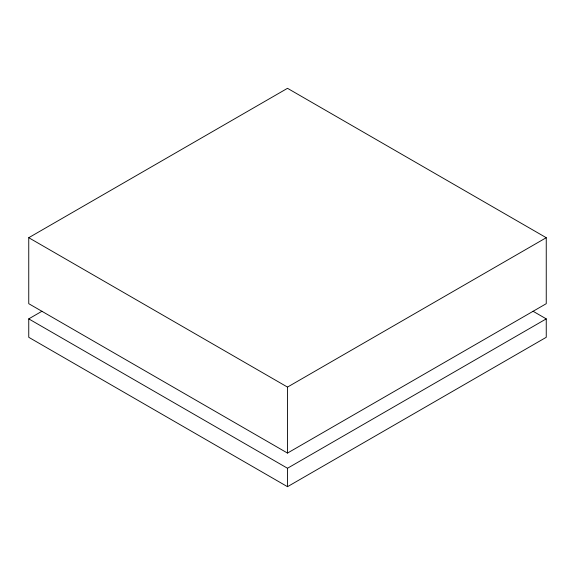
<?xml version="1.0" encoding="UTF-8"?>
<svg xmlns="http://www.w3.org/2000/svg" width="575" height="575" viewBox="0 0 575 575"><rect width="100%" height="100%" fill="white"/><g stroke="black" fill="none" stroke-linecap="round" stroke-linejoin="round"><path stroke-width="0.86" d="M28.75 237.705L287.5 88.313L546.25 237.705L546.25 303.686L287.5 453.071L28.75 303.686L28.75 237.705L287.5 387.09L546.25 237.705M533.039 311.248L546.25 318.873L546.25 337.295L287.5 486.687L28.75 337.295L28.75 318.873L41.961 311.248M28.75 318.873L287.5 468.258L546.25 318.873M287.5 387.09L287.5 453.071M287.5 468.258L287.5 486.687"/></g></svg>
